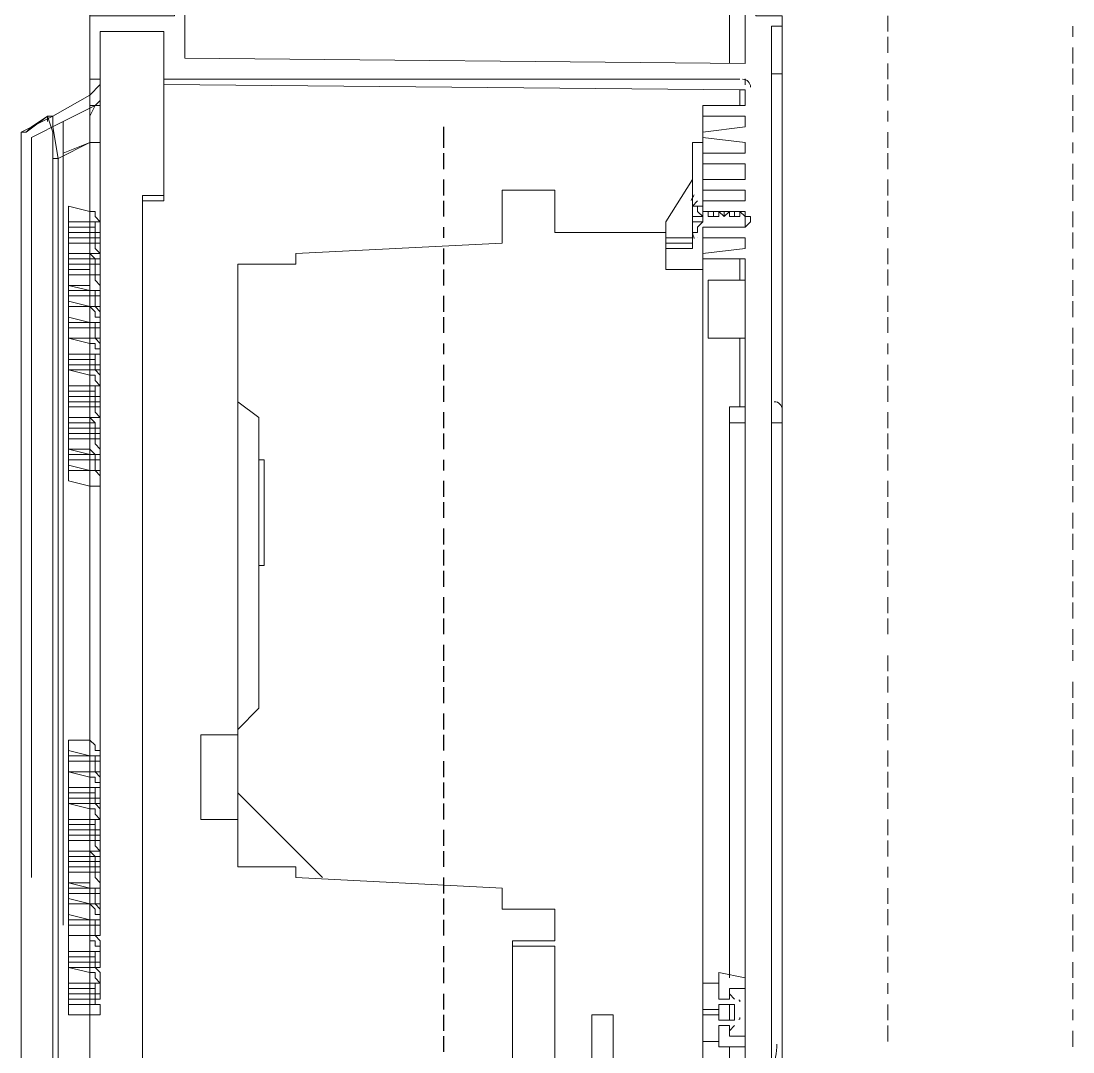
# Model space of a CAD drawing. Header units: millimetres. Extents: x 42 to 552, y 43 to 535.
# Drawn here: x 480.3756 to 480.6303, y 496.5264 to 496.7759 of the extents above; entities that cross this region are included whole.
import ezdxf

# ---------------------------------------------------------------- set-up
doc = ezdxf.new("R2010")
doc.units = ezdxf.units.MM
doc.header["$LTSCALE"] = 0.75
doc.header["$MEASUREMENT"] = 0
doc.layers.add('PDF_0', color=7, linetype='Continuous')
doc.layers.add('PDF_POSTE', color=7, linetype='Continuous')

msp = doc.modelspace()

# ---------------------------------------------------------------- linework, layer by layer
at = {"layer": 'PDF_0', "lineweight": 18}
for points in [[(480.3922387645771, 497.2916101422346), (480.3922387645771, 496.7771739602923), (480.3922387645771, 496.7758942682973), (480.3922387645771, 496.26273777835), (480.3922387645771, 496.2614580863552)], [(480.5496408799472, 496.7618176563536), (480.4101544525051, 496.7618176563536), (480.4101544525051, 496.7733348843077), (480.3947981485667, 496.7733348843077), (480.3947981485667, 496.7618176563536), (480.3922387645771, 496.7618176563536), (480.3922387645771, 496.7771739602923), (480.4127138364952, 496.7771739602923), (480.4127138364952, 496.7784536522871), (480.4152732204848, 496.7784536522871), (480.4152732204848, 496.7669364243333), (480.5509205719422, 496.7656567323385), (480.5509205719422, 496.7784536522871), (480.5534799559318, 496.7784536522871), (480.5534799559318, 496.7771739602923), (480.5598784159065, 496.7771739602923), (480.5598784159065, 496.7746145763025), (480.5573190319164, 496.7746145763025), (480.5573190319164, 496.5276340212905)], [(480.5470814959576, 496.7784536522871), (480.4152732204848, 496.7784536522871), (480.5470814959576, 496.7784536522871), (480.5470814959576, 496.7656567323385)], [(480.5854722558038, 496.7771739602925), (480.5854722558038, 496.7733348843079)], [(480.5598784159065, 496.7746145763025), (480.5598784159065, 496.7630973483487), (480.5573190319164, 496.7630973483487)], [(480.6302614756246, 496.774614576303), (480.6302614756246, 496.7720551923129)], [(480.5854722558038, 496.7720551923129), (480.5854722558038, 496.7682161163285)], [(480.6302614756246, 496.7694958083233), (480.6302614756246, 496.7656567323387)], [(480.5854722558038, 496.7656567323387), (480.5854722558038, 496.7618176563541)], [(480.5598784159065, 496.7630973483487), (480.5598784159065, 496.6811970606763), (480.5598784159065, 496.6786376766864)], [(480.6302614756246, 496.7643770403437), (480.6302614756246, 496.7605379643591)], [(480.3947981485667, 496.7618176563536), (480.3947981485667, 496.7554191963794), (480.3922387645771, 496.7554191963794), (480.3922387645771, 496.7618176563536)], [(480.4101544525051, 496.7605379643588), (480.4101544525051, 496.7323847404715), (480.405035684526, 496.7323847404715), (480.405035684526, 496.4009445137971)], [(480.5509205719422, 496.4086226657665), (480.5509205719422, 496.7183081285278), (480.540683035983, 496.7183081285278), (480.540683035983, 496.7195878205226), (480.5509205719422, 496.7208675125174), (480.5509205719422, 496.7234268965072), (480.540683035983, 496.7234268965072), (480.540683035983, 496.7259862804971), (480.5509205719422, 496.7259862804971), (480.5509205719422, 496.7298253564817), (480.540683035983, 496.7298253564817), (480.540683035983, 496.7323847404715), (480.5509205719422, 496.7323847404715), (480.5509205719422, 496.7349441244613), (480.540683035983, 496.7349441244613), (480.540683035983, 496.7375035084509), (480.5509205719422, 496.7375035084509), (480.5509205719422, 496.7413425844355), (480.540683035983, 496.7413425844355), (480.540683035983, 496.7439019684253), (480.5509205719422, 496.7439019684253), (480.5509205719422, 496.7464613524152), (480.540683035983, 496.74774104441), (480.540683035983, 496.749020736405), (480.5509205719422, 496.7503004283998), (480.5509205719422, 496.7528598123896), (480.540683035983, 496.7528598123896), (480.540683035983, 496.7554191963794), (480.5509205719422, 496.7554191963794), (480.5509205719422, 496.759258272364), (480.5496408799472, 496.759258272364), (480.4101544525051, 496.7605379643588), (480.4101544525051, 496.7618176563536)], [(480.5854722558038, 496.7605379643591), (480.5854722558038, 496.7566988883744)], [(480.3922387645771, 496.7464613524152), (480.3845606126074, 496.7426222764306), (480.3832809206128, 496.7503004283998), (480.3832809206128, 496.7528598123896), (480.3922387645771, 496.757978580369)], [(480.6302614756246, 496.7579785803695), (480.6302614756246, 496.7541395043846)], [(480.3922387645771, 496.7554191963794), (480.3922387645771, 496.306247306176)], [(480.3820012286178, 496.7515801203946), (480.3820012286178, 496.7528598123896), (480.3832809206128, 496.749020736405), (480.3832809206128, 496.7426222764306), (480.3832809206128, 496.2755346982989), (480.3832809206128, 496.2691362383244), (480.3820012286178, 496.2665768543346), (480.3756027686436, 496.2665768543346), (480.3768824606382, 496.2652971623398)], [(480.540683035983, 496.7528598123896), (480.540683035983, 496.749020736405)], [(480.5854722558038, 496.7541395043846), (480.5854722558038, 496.751580120395)], [(480.6302614756246, 496.7528598123898), (480.6302614756246, 496.7490207364052)], [(480.3756027686436, 496.3216036101145), (480.3756027686436, 496.749020736405), (480.3768824606382, 496.749020736405)], [(480.540683035983, 496.74774104441), (480.540683035983, 496.7464613524152)], [(480.5854722558038, 496.7490207364052), (480.5854722558038, 496.7451816604206)], [(480.5048516601264, 496.5225152533109), (480.5048516601264, 496.5519481691932), (480.4946141241676, 496.5519481691932), (480.4946141241676, 496.553227861188), (480.5048516601264, 496.553227861188), (480.5048516601264, 496.5609060131573), (480.4920547401775, 496.5609060131573), (480.4920547401775, 496.5660247811369), (480.4421467523775, 496.5685841651267), (480.4421467523775, 496.5711435491165), (480.4280701404336, 496.5711435491165), (480.4280701404336, 496.6044155409833), (480.4331889084128, 496.6095343089629), (480.4331889084128, 496.6440859928247), (480.4344686004079, 496.6440859928247), (480.4344686004079, 496.6696798327222), (480.4331889084128, 496.6696798327222), (480.4331889084128, 496.6799173686812), (480.4280701404336, 496.6837564446658), (480.4280701404336, 496.7170284365328), (480.4421467523775, 496.7170284365328), (480.4421467523775, 496.7195878205226), (480.4920547401775, 496.7221472045125), (480.4920547401775, 496.7349441244613), (480.5048516601264, 496.7349441244613), (480.5048516601264, 496.724706588502), (480.5317251920192, 496.724706588502), (480.5317251920192, 496.7272659724919), (480.5381236519934, 496.7375035084509), (480.5381236519934, 496.7464613524152)], [(480.5381236519934, 496.7464613524152), (480.5381236519934, 496.7464613524152)], [(480.6302614756246, 496.7464613524154), (480.6302614756246, 496.7439019684256)], [(480.3832809206128, 496.7426222764306), (480.3845606126074, 496.7426222764306), (480.3845606126074, 496.2755346982989), (480.3832809206128, 496.2755346982989)], [(480.5854722558038, 496.7439019684256), (480.5854722558038, 496.740062892441)], [(480.6302614756246, 496.741342584436), (480.6302614756246, 496.7375035084514)], [(480.5854722558038, 496.7375035084514), (480.5854722558038, 496.7336644324665)], [(480.6302614756246, 496.7362238164563), (480.6302614756246, 496.7323847404717)], [(480.4101544525051, 496.7336644324663), (480.405035684526, 496.7336644324663), (480.405035684526, 496.7323847404715)], [(480.5394033439884, 496.7323847404715), (480.5394033439884, 496.7323847404715)], [(480.540683035983, 496.7195878205226), (480.540683035983, 496.7234268965072), (480.540683035983, 496.7259862804971), (480.541962727978, 496.7259862804971), (480.543242419973, 496.7259862804971), (480.5445221119676, 496.7259862804971), (480.5458018039626, 496.7259862804971), (480.5470814959576, 496.7259862804971), (480.5483611879527, 496.7259862804971), (480.5496408799472, 496.7259862804971), (480.5509205719422, 496.7259862804971), (480.5522002639373, 496.7272659724919), (480.5522002639373, 496.7285456644869), (480.5509205719422, 496.7285456644869), (480.5496408799472, 496.7298253564817), (480.5496408799472, 496.7285456644869), (480.5483611879527, 496.7285456644869), (480.5483611879527, 496.7298253564817), (480.5483611879527, 496.7285456644869), (480.5470814959576, 496.7285456644869), (480.5470814959576, 496.7298253564817), (480.5458018039626, 496.7285456644869), (480.5445221119676, 496.7298253564817), (480.5445221119676, 496.7285456644869), (480.543242419973, 496.7285456644869), (480.543242419973, 496.7298253564817), (480.543242419973, 496.7285456644869), (480.541962727978, 496.7285456644869), (480.541962727978, 496.7298253564817), (480.540683035983, 496.7298253564817), (480.540683035983, 496.7285456644869), (480.540683035983, 496.7311050484765), (480.540683035983, 496.7323847404715)], [(480.5854722558038, 496.7323847404717), (480.5854722558038, 496.7285456644871)], [(480.5381236519934, 496.7298253564817), (480.5381236519934, 496.7311050484765), (480.5394033439884, 496.7311050484765), (480.5394033439884, 496.7298253564817), (480.540683035983, 496.7285456644869), (480.540683035983, 496.7272659724919), (480.5394033439884, 496.7259862804971), (480.5394033439884, 496.724706588502), (480.5381236519934, 496.724706588502), (480.5381236519934, 496.7208675125174), (480.5317251920192, 496.7208675125174)], [(480.541962727978, 496.7298253564817), (480.540683035983, 496.7298253564817), (480.540683035983, 496.7285456644869), (480.5394033439884, 496.7298253564817)], [(480.543242419973, 496.7298253564817), (480.543242419973, 496.7285456644869)], [(480.5445221119676, 496.7298253564817), (480.5445221119676, 496.7285456644869)], [(480.5445221119676, 496.7298253564817), (480.5445221119676, 496.7298253564817)], [(480.5458018039626, 496.7298253564817), (480.5458018039626, 496.7285456644869)], [(480.5470814959576, 496.7298253564817), (480.5470814959576, 496.7298253564817)], [(480.5483611879527, 496.7298253564817), (480.5483611879527, 496.7298253564817)], [(480.5496408799472, 496.7298253564817), (480.5496408799472, 496.7298253564817)], [(480.6302614756246, 496.7298253564819), (480.6302614756246, 496.7259862804973)], [(480.5381236519934, 496.7285456644869), (480.540683035983, 496.7285456644869), (480.5381236519934, 496.7285456644869)], [(480.5381236519934, 496.7272659724919), (480.5381236519934, 496.7272659724919)], [(480.5381236519934, 496.7272659724919), (480.5381236519934, 496.7272659724919)], [(480.5394033439884, 496.7272659724919), (480.540683035983, 496.7272659724919)], [(480.540683035983, 496.7285456644869), (480.540683035983, 496.7285456644869)], [(480.543242419973, 496.7285456644869), (480.543242419973, 496.7285456644869)], [(480.5445221119676, 496.7285456644869), (480.5445221119676, 496.7285456644869)], [(480.5458018039626, 496.7285456644869), (480.5458018039626, 496.7285456644869)], [(480.5483611879527, 496.7285456644869), (480.5483611879527, 496.7285456644869)], [(480.5483611879527, 496.7285456644869), (480.5483611879527, 496.7285456644869)], [(480.5496408799472, 496.7285456644869), (480.5496408799472, 496.7285456644869)], [(480.5496408799472, 496.7285456644869), (480.5496408799472, 496.7285456644869)], [(480.540683035983, 496.7183081285278), (480.540683035983, 496.715748744538), (480.5317251920192, 496.715748744538), (480.5317251920192, 496.724706588502)], [(480.540683035983, 496.7259862804971), (480.540683035983, 496.7259862804971)], [(480.540683035983, 496.7259862804971), (480.540683035983, 496.7259862804971)], [(480.540683035983, 496.7259862804971), (480.540683035983, 496.7259862804971)], [(480.541962727978, 496.7259862804971), (480.543242419973, 496.7259862804971)], [(480.541962727978, 496.7259862804971), (480.541962727978, 496.7259862804971)], [(480.543242419973, 496.7259862804971), (480.543242419973, 496.7259862804971)], [(480.5445221119676, 496.7259862804971), (480.5445221119676, 496.7259862804971)], [(480.5445221119676, 496.7259862804971), (480.5445221119676, 496.7259862804971)], [(480.5445221119676, 496.7259862804971), (480.5445221119676, 496.7259862804971)], [(480.5458018039626, 496.7259862804971), (480.5458018039626, 496.7259862804971)], [(480.5458018039626, 496.7259862804971), (480.5458018039626, 496.7259862804971)], [(480.5470814959576, 496.7259862804971), (480.5470814959576, 496.7259862804971)], [(480.5483611879527, 496.7259862804971), (480.5483611879527, 496.7259862804971)], [(480.5483611879527, 496.7259862804971), (480.5483611879527, 496.7259862804971)], [(480.5496408799472, 496.7259862804971), (480.5496408799472, 496.7259862804971)], [(480.5496408799472, 496.7259862804971), (480.5496408799472, 496.7259862804971)], [(480.5854722558038, 496.7259862804973), (480.5854722558038, 496.7234268965075)], [(480.6302614756246, 496.7247065885025), (480.6302614756246, 496.7208675125179)], [(480.3922387645771, 496.7234268965072), (480.3871199965974, 496.7234268965072), (480.3871199965974, 496.7195878205226), (480.3922387645771, 496.7195878205226)], [(480.3871199965974, 496.7221472045125), (480.3922387645771, 496.7221472045125)], [(480.5381236519934, 496.7234268965072), (480.5317251920192, 496.7234268965072)], [(480.5317251920192, 496.7221472045125), (480.5381236519934, 496.7221472045125)], [(480.5394033439884, 496.7234268965072), (480.5394033439884, 496.7234268965072)], [(480.5854722558038, 496.7208675125179), (480.5854722558038, 496.717028436533)], [(480.6302614756246, 496.7183081285281), (480.6302614756246, 496.7157487445382)], [(480.3922387645771, 496.715748744538), (480.3871199965974, 496.715748744538), (480.3871199965974, 496.7119096685534), (480.3922387645771, 496.7106299765584)], [(480.3871199965974, 496.714469052543), (480.3922387645771, 496.714469052543)], [(480.540683035983, 496.715748744538), (480.540683035983, 496.5199558693211)], [(480.5854722558038, 496.7157487445382), (480.5854722558038, 496.7119096685536)], [(480.5509205719422, 496.7131893605482), (480.541962727978, 496.7131893605482), (480.541962727978, 496.6991127486045), (480.5509205719422, 496.6991127486045)], [(480.6302614756246, 496.7131893605487), (480.6302614756246, 496.7093502845638)], [(480.5854722558038, 496.7093502845638), (480.5854722558038, 496.7055112085792)], [(480.3871199965974, 496.7067909005738), (480.3922387645771, 496.7067909005738), (480.3871199965974, 496.7080705925686), (480.3871199965974, 496.7029518245891), (480.3922387645771, 496.7029518245891)], [(480.6302614756246, 496.708070592569), (480.6302614756246, 496.7042315165844)], [(480.5854722558038, 496.7042315165844), (480.5854722558038, 496.7003924405998)], [(480.6302614756246, 496.7016721325946), (480.6302614756246, 496.69783305661)], [(480.3922387645771, 496.6952736726199), (480.3871199965974, 496.6952736726199), (480.3871199965974, 496.6991127486045), (480.3922387645771, 496.6991127486045), (480.3871199965974, 496.6991127486045)], [(480.5854722558038, 496.69783305661), (480.5854722558038, 496.6952736726201)], [(480.6302614756246, 496.6965533646152), (480.6302614756246, 496.6927142886303)], [(480.5854722558038, 496.6927142886303), (480.5854722558038, 496.6888752126457)], [(480.3871199965974, 496.6914345966353), (480.3922387645771, 496.6914345966353), (480.3871199965974, 496.6914345966353), (480.3871199965974, 496.6875955206507), (480.3922387645771, 496.6875955206507)], [(480.6302614756246, 496.6914345966355), (480.6302614756246, 496.6875955206509)], [(480.5854722558038, 496.6875955206509), (480.5854722558038, 496.6837564446663)], [(480.6302614756246, 496.6850361366611), (480.6302614756246, 496.6811970606765)], [(480.3922387645771, 496.6837564446658), (480.3871199965974, 496.6837564446658), (480.3871199965974, 496.6799173686812), (480.3922387645771, 496.6799173686812)], [(480.3871199965974, 496.6824767526711), (480.3922387645771, 496.6824767526711)], [(480.4280701404336, 496.6044155409833), (480.4280701404336, 496.6837564446658)], [(480.5509205719422, 496.6824767526711), (480.5470814959576, 496.6824767526711), (480.5470814959576, 496.6786376766864)], [(480.5573190319164, 496.6824767526711), (480.5573190319164, 496.6824767526711)], [(480.5854722558038, 496.6811970606765), (480.5854722558038, 496.6773579846919)], [(480.6302614756246, 496.6799173686817), (480.6302614756246, 496.6760782926971)], [(480.5470814959576, 496.5442700172238), (480.5470814959576, 496.6786376766864), (480.5509205719422, 496.6786376766864)], [(480.3922387645771, 496.6760782926966), (480.3871199965974, 496.6760782926966), (480.3871199965974, 496.672239216712), (480.3922387645771, 496.6709595247172)], [(480.3871199965974, 496.6747986007018), (480.3922387645771, 496.6747986007018)], [(480.5854722558038, 496.6760782926971), (480.5854722558038, 496.6722392167122)], [(480.6302614756246, 496.6735189087073), (480.6302614756246, 496.6696798327226)], [(480.4331889084128, 496.6440859928247), (480.4331889084128, 496.6696798327222)], [(480.5854722558038, 496.6709595247174), (480.5854722558038, 496.6671204487328)], [(480.3871199965974, 496.6671204487326), (480.3922387645771, 496.6671204487326), (480.3871199965974, 496.6684001407274), (480.3871199965974, 496.6645610647428), (480.3922387645771, 496.6632813727477)], [(480.6302614756246, 496.6684001407276), (480.6302614756246, 496.664561064743)], [(480.5854722558038, 496.664561064743), (480.5854722558038, 496.6607219887584)], [(480.6302614756246, 496.6632813727482), (480.6302614756246, 496.6594422967636)], [(480.5854722558038, 496.6594422967636), (480.5854722558038, 496.6556032207787)], [(480.6302614756246, 496.6568829127738), (480.6302614756246, 496.6530438367892)], [(480.5854722558038, 496.6530438367892), (480.5854722558038, 496.6492047608043)], [(480.6302614756246, 496.6517641447944), (480.6302614756246, 496.6479250688095)], [(480.5854722558038, 496.6479250688095), (480.5854722558038, 496.6440859928249)], [(480.6302614756246, 496.6453656848199), (480.6302614756246, 496.6415266088351)], [(480.5854722558038, 496.6428063008301), (480.5854722558038, 496.6389672248455)], [(480.6302614756246, 496.6402469168403), (480.6302614756246, 496.6364078408557)], [(480.5854722558038, 496.6364078408557), (480.5854722558038, 496.6325687648711)], [(480.6302614756246, 496.6351281488609), (480.6302614756246, 496.631289072876)], [(480.5854722558038, 496.631289072876), (480.5854722558038, 496.6274499968914)], [(480.6302614756246, 496.6287296888864), (480.6302614756246, 496.6248906129016)], [(480.6302614756246, 496.6236109209068), (480.6302614756246, 496.621051536917)], [(480.5854722558038, 496.622331228912), (480.5854722558038, 496.6184921529274)], [(480.5854722558038, 496.6172124609326), (480.5854722558038, 496.6133733849477)], [(480.6302614756246, 496.6159327689376), (480.6302614756246, 496.612093692953)], [(480.5854722558038, 496.6108140009582), (480.5854722558038, 496.6069749249733)], [(480.6302614756246, 496.6108140009582), (480.6302614756246, 496.6069749249733)], [(480.5854722558038, 496.6056952329785), (480.5854722558038, 496.6018561569939)], [(480.4280701404336, 496.6031358489885), (480.4191122964694, 496.6031358489885), (480.4191122964694, 496.5826607770704), (480.4280701404336, 496.5826607770704)], [(480.6302614756246, 496.6044155409837), (480.6302614756246, 496.6005764649989)], [(480.5854722558038, 496.5992967730041), (480.5854722558038, 496.5954576970195)], [(480.6302614756246, 496.5992967730041), (480.6302614756246, 496.5954576970195)], [(480.3871199965974, 496.5941780050242), (480.3922387645771, 496.5941780050242), (480.3871199965974, 496.5941780050242), (480.3871199965974, 496.5903389290396), (480.3922387645771, 496.5903389290396)], [(480.5854722558038, 496.5941780050247), (480.5854722558038, 496.5903389290398)], [(480.6302614756246, 496.5928983130297), (480.6302614756246, 496.589059237045)], [(480.5854722558038, 496.589059237045), (480.5854722558038, 496.5852201610604)], [(480.6302614756246, 496.5877795450502), (480.6302614756246, 496.5839404690654)], [(480.3871199965974, 496.586499853055), (480.3922387645771, 496.586499853055), (480.3871199965974, 496.586499853055), (480.3871199965974, 496.5826607770704), (480.3922387645771, 496.5826607770704)], [(480.5854722558038, 496.5826607770706), (480.5854722558038, 496.578821701086)], [(480.6302614756246, 496.5826607770706), (480.6302614756246, 496.578821701086)], [(480.3922387645771, 496.5788217010858), (480.3871199965974, 496.5788217010858), (480.3871199965974, 496.5749826251009), (480.3922387645771, 496.5749826251009)], [(480.3871199965974, 496.5775420090907), (480.3922387645771, 496.5775420090907)], [(480.5854722558038, 496.5775420090912), (480.5854722558038, 496.5737029331066)], [(480.6302614756246, 496.5762623170962), (480.6302614756246, 496.5724232411116)], [(480.3922387645771, 496.5711435491165), (480.3871199965974, 496.5711435491165), (480.3871199965974, 496.5673044731317), (480.3922387645771, 496.5660247811369)], [(480.3871199965974, 496.5698638571215), (480.3922387645771, 496.5698638571215)], [(480.5854722558038, 496.5711435491168), (480.5854722558038, 496.5685841651269)], [(480.6302614756246, 496.5711435491168), (480.6302614756246, 496.5673044731321)], [(480.5854722558038, 496.5660247811371), (480.5854722558038, 496.5621857051525)], [(480.6302614756246, 496.5647450891423), (480.6302614756246, 496.5621857051525)], [(480.3871199965974, 496.5621857051523), (480.3922387645771, 496.5621857051523), (480.3871199965974, 496.5634653971471), (480.3871199965974, 496.5583466291677), (480.3922387645771, 496.5583466291677)], [(480.5854722558038, 496.5609060131577), (480.5854722558038, 496.5570669371731)], [(480.6302614756246, 496.5596263211627), (480.6302614756246, 496.5557872451781)], [(480.3871199965974, 496.554507553183), (480.3871199965974, 496.5506684771982), (480.3922387645771, 496.5506684771982)], [(480.5854722558038, 496.5545075531833), (480.5854722558038, 496.5506684771987)], [(480.6302614756246, 496.5545075531833), (480.6302614756246, 496.5506684771987)], [(480.4946141241676, 496.5519481691932), (480.4946141241676, 496.5225152533109)], [(480.5854722558038, 496.5493887852039), (480.5854722558038, 496.545549709219)], [(480.3922387645771, 496.542990325229), (480.3871199965974, 496.542990325229), (480.3871199965974, 496.5468294012136), (480.3922387645771, 496.5468294012136), (480.3871199965974, 496.5468294012136)], [(480.6302614756246, 496.5481090932088), (480.6302614756246, 496.5442700172242)], [(480.5483611879527, 496.5391512492444), (480.5470814959576, 496.5404309412392), (480.5470814959576, 496.5391512492444), (480.5445221119676, 496.5391512492444), (480.5445221119676, 496.542990325229), (480.540683035983, 496.542990325229), (480.540683035983, 496.5365918652545), (480.5445221119676, 496.5365918652545), (480.5445221119676, 496.5378715572496)], [(480.5854722558038, 496.5429903252294), (480.5854722558038, 496.5404309412396)], [(480.6302614756246, 496.5429903252294), (480.6302614756246, 496.5391512492446)], [(480.3922387645771, 496.5391512492444), (480.3871199965974, 496.5391512492444), (480.3871199965974, 496.5353121732597), (480.3922387645771, 496.5353121732597)], [(480.5470814959576, 496.5391512492444), (480.5470814959576, 496.5391512492444)], [(480.3871199965974, 496.5378715572496), (480.3922387645771, 496.5378715572496)], [(480.5483611879527, 496.5378715572496), (480.5483611879527, 496.5365918652545), (480.5483611879527, 496.5340324812649), (480.5445221119676, 496.5340324812649), (480.5445221119676, 496.5353121732597), (480.540683035983, 496.5353121732597), (480.540683035983, 496.5289137132853), (480.5445221119676, 496.5289137132853), (480.5445221119676, 496.5327527892699), (480.5470814959576, 496.5327527892699), (480.5470814959576, 496.5314730972751), (480.5483611879527, 496.5327527892699)], [(480.5483611879527, 496.5340324812649), (480.5470814959576, 496.5340324812649), (480.5470814959576, 496.5378715572496), (480.5470814959576, 496.5353121732597), (480.5470814959576, 496.5378715572496), (480.5470814959576, 496.5340324812649), (480.5445221119676, 496.5340324812649)], [(480.5445221119676, 496.5353121732597), (480.5445221119676, 496.5365918652545)], [(480.5470814959576, 496.5378715572496), (480.5470814959576, 496.5378715572496)], [(480.5470814959576, 496.5378715572496), (480.5470814959576, 496.5378715572496)], [(480.5470814959576, 496.5378715572496), (480.5470814959576, 496.5378715572496)], [(480.5483611879527, 496.5378715572496), (480.5483611879527, 496.5378715572496)], [(480.5483611879527, 496.5365918652545), (480.5483611879527, 496.5353121732597)], [(480.5483611879527, 496.5365918652545), (480.5483611879527, 496.5365918652545)], [(480.5854722558038, 496.5378715572498), (480.5854722558038, 496.5340324812652)], [(480.6302614756246, 496.536591865255), (480.6302614756246, 496.5340324812652)], [(480.5189282720703, 496.5225152533109), (480.5189282720703, 496.5353121732597), (480.5138095040907, 496.5353121732597), (480.5138095040907, 496.5225152533109)], [(480.5445221119676, 496.5340324812649), (480.5445221119676, 496.5340324812649)], [(480.5470814959576, 496.5340324812649), (480.5470814959576, 496.5340324812649)], [(480.5470814959576, 496.5340324812649), (480.5470814959576, 496.5340324812649)], [(480.5483611879527, 496.5353121732597), (480.5483611879527, 496.5353121732597)], [(480.5483611879527, 496.5340324812649), (480.5483611879527, 496.5340324812649)], [(480.5483611879527, 496.5340324812649), (480.5483611879527, 496.5340324812649)], [(480.5470814959576, 496.5327527892699), (480.5470814959576, 496.5327527892699)], [(480.5854722558038, 496.5327527892704), (480.5854722558038, 496.5289137132855)], [(480.6302614756246, 496.5314730972754), (480.6302614756246, 496.5276340212907)], [(480.5470814959576, 496.5276340212905), (480.5470814959576, 496.5122777173518), (480.5509205719422, 496.5122777173518)]]:
    msp.add_lwpolyline(points, dxfattribs=at)
at = {"layer": 'PDF_0', "lineweight": 0}
for points in [[(480.3947981485667, 496.7733348843077), (480.3947981485667, 496.7554191963794), (480.3947981485667, 496.749020736405), (480.3947981485667, 496.5557872451778)], [(480.3947981485667, 496.7541395043844), (480.3947981485667, 496.7707755003179), (480.3947981485667, 496.7720551923127), (480.3947981485667, 496.7707755003179)], [(480.3947981485667, 496.7605379643588), (480.3922387645771, 496.757978580369), (480.3922387645771, 496.7554191963794), (480.3922387645771, 496.74774104441), (480.3922387645771, 496.554507553183), (480.3947981485667, 496.554507553183), (480.3947981485667, 496.5557872451778), (480.3947981485667, 496.5570669371726), (480.3871199965974, 496.5570669371726), (480.3871199965974, 496.554507553183), (480.3922387645771, 496.554507553183), (480.3922387645771, 496.553227861188), (480.3935184565717, 496.553227861188), (480.3935184565717, 496.5519481691932), (480.3947981485667, 496.5519481691932), (480.3947981485667, 496.5506684771984), (480.3947981485667, 496.5481090932086), (480.3947981485667, 496.5468294012136), (480.3922387645771, 496.5468294012136), (480.3935184565717, 496.5468294012136)], [(480.3922387645771, 496.7618176563536), (480.3947981485667, 496.7618176563536)], [(480.3922387645771, 496.757978580369), (480.3922387645771, 496.757978580369)], [(480.3922387645771, 496.757978580369), (480.3922387645771, 496.757978580369)], [(480.3922387645771, 496.757978580369), (480.3922387645771, 496.7554191963794), (480.3922387645771, 496.74774104441)], [(480.3922387645771, 496.757978580369), (480.3922387645771, 496.757978580369)], [(480.3935184565717, 496.7554191963794), (480.3922387645771, 496.7528598123896), (480.3922387645771, 496.7464613524152)], [(480.3935184565717, 496.7554191963794), (480.3935184565717, 496.7554191963794)], [(480.3935184565717, 496.7554191963794), (480.3935184565717, 496.7554191963794)], [(480.3935184565717, 496.7554191963794), (480.3935184565717, 496.7554191963794)], [(480.3768824606382, 496.749020736405), (480.3781621526332, 496.7503004283998), (480.3820012286178, 496.7528598123896)], [(480.3820012286178, 496.7528598123896), (480.3820012286178, 496.7528598123896)], [(480.3858403046024, 496.5570669371726), (480.3858403046024, 496.7439019684253), (480.3858403046024, 496.749020736405), (480.3858403046024, 496.7515801203946), (480.3781621526332, 496.74774104441), (480.3781621526332, 496.5685841651267)], [(480.3756027686436, 496.749020736405), (480.3756027686436, 496.749020736405)], [(480.3922387645771, 496.74774104441), (480.3922387645771, 496.74774104441)], [(480.3922387645771, 496.74774104441), (480.3922387645771, 496.74774104441)], [(480.3922387645771, 496.7298253564817), (480.3922387645771, 496.7464613524152), (480.3947981485667, 496.7464613524152), (480.3922387645771, 496.7464613524152), (480.3947981485667, 496.7464613524152)], [(480.3871199965974, 496.7234268965072), (480.3871199965974, 496.724706588502), (480.3871199965974, 496.7272659724919), (480.3871199965974, 496.7311050484765), (480.3922387645771, 496.7298253564817), (480.3935184565717, 496.7298253564817), (480.3935184565717, 496.7285456644869), (480.3947981485667, 496.7272659724919), (480.3947981485667, 496.724706588502), (480.3947981485667, 496.7234268965072), (480.3922387645771, 496.7234268965072)], [(480.3871199965974, 496.7221472045125), (480.3922387645771, 496.7221472045125), (480.3935184565717, 496.7221472045125), (480.3947981485667, 496.7221472045125), (480.3947981485667, 496.7208675125174), (480.3947981485667, 496.7195878205226), (480.3922387645771, 496.7195878205226), (480.3871199965974, 496.7195878205226), (480.3871199965974, 496.7183081285278), (480.3947981485667, 496.7183081285278), (480.3947981485667, 496.7195878205226), (480.3935184565717, 496.7208675125174), (480.3935184565717, 496.7221472045125), (480.3922387645771, 496.7221472045125), (480.3922387645771, 496.7272659724919), (480.3871199965974, 496.7272659724919), (480.3947981485667, 496.7272659724919)], [(480.3935184565717, 496.7221472045125), (480.3935184565717, 496.7259862804971), (480.3935184565717, 496.7272659724919), (480.3922387645771, 496.7272659724919)], [(480.3871199965974, 496.7259862804971), (480.3935184565717, 496.7259862804971)], [(480.3871199965974, 496.724706588502), (480.3947981485667, 496.724706588502)], [(480.3947981485667, 496.7183081285278), (480.3947981485667, 496.7170284365328), (480.3871199965974, 496.7170284365328), (480.3935184565717, 496.7170284365328)], [(480.3871199965974, 496.7183081285278), (480.3871199965974, 496.7170284365328), (480.3871199965974, 496.715748744538)], [(480.3947981485667, 496.7170284365328), (480.3947981485667, 496.715748744538)], [(480.3871199965974, 496.714469052543), (480.3922387645771, 496.714469052543)], [(480.3935184565717, 496.714469052543), (480.3922387645771, 496.714469052543), (480.3947981485667, 496.714469052543)], [(480.3871199965974, 496.7067909005738), (480.3922387645771, 496.7067909005738), (480.3922387645771, 496.7119096685534), (480.3922387645771, 496.7106299765584), (480.3935184565717, 496.7106299765584), (480.3935184565717, 496.7093502845636), (480.3935184565717, 496.7067909005738), (480.3947981485667, 496.705511208579), (480.3947981485667, 496.7042315165842), (480.3947981485667, 496.7029518245891)], [(480.3922387645771, 496.7119096685534), (480.3871199965974, 496.7119096685534), (480.3871199965974, 496.7106299765584)], [(480.3947981485667, 496.7093502845636), (480.3947981485667, 496.7080705925686), (480.3947981485667, 496.7067909005738), (480.3922387645771, 496.7067909005738), (480.3935184565717, 496.705511208579), (480.3935184565717, 496.7042315165842), (480.3947981485667, 496.7042315165842), (480.3947981485667, 496.7029518245891), (480.3871199965974, 496.7029518245891), (480.3871199965974, 496.7016721325944), (480.3935184565717, 496.7016721325944)], [(480.3935184565717, 496.7093502845636), (480.3871199965974, 496.7093502845636), (480.3871199965974, 496.7080705925686)], [(480.3922387645771, 496.7106299765584), (480.3947981485667, 496.7106299765584)], [(480.3922387645771, 496.7067909005738), (480.3935184565717, 496.7067909005738)], [(480.3871199965974, 496.7042315165842), (480.3922387645771, 496.7029518245891), (480.3947981485667, 496.7029518245891), (480.3947981485667, 496.7016721325944), (480.3871199965974, 496.7016721325944), (480.3871199965974, 496.6991127486045), (480.3922387645771, 496.6978330566097), (480.3935184565717, 496.6978330566097), (480.3935184565717, 496.6965533646147), (480.3947981485667, 496.6965533646147), (480.3947981485667, 496.6952736726199), (480.3871199965974, 496.6952736726199), (480.3871199965974, 496.6927142886301), (480.3947981485667, 496.6927142886301), (480.3947981485667, 496.6952736726199), (480.3947981485667, 496.6965533646147), (480.3947981485667, 496.6978330566097), (480.3935184565717, 496.6991127486045), (480.3935184565717, 496.7016721325944), (480.3935184565717, 496.7029518245891), (480.3922387645771, 496.7029518245891), (480.3922387645771, 496.6978330566097)], [(480.3871199965974, 496.7029518245891), (480.3871199965974, 496.7029518245891)], [(480.3947981485667, 496.7016721325944), (480.3947981485667, 496.7003924405993), (480.3947981485667, 496.6991127486045), (480.3922387645771, 496.6991127486045), (480.3935184565717, 496.6991127486045)], [(480.3871199965974, 496.6952736726199), (480.3871199965974, 496.6952736726199)], [(480.3871199965974, 496.6939939806251), (480.3935184565717, 496.6939939806251), (480.3935184565717, 496.6952736726199), (480.3922387645771, 496.6952736726199), (480.3947981485667, 496.6952736726199)], [(480.3871199965974, 496.6952736726199), (480.3922387645771, 496.6952736726199), (480.3922387645771, 496.6901549046403)], [(480.3935184565717, 496.6939939806251), (480.3935184565717, 496.6914345966353), (480.3947981485667, 496.6901549046403), (480.3947981485667, 496.6888752126455), (480.3947981485667, 496.6875955206507)], [(480.3871199965974, 496.6927142886301), (480.3871199965974, 496.6914345966353), (480.3922387645771, 496.6901549046403), (480.3935184565717, 496.6901549046403), (480.3935184565717, 496.6888752126455), (480.3947981485667, 496.6875955206507), (480.3871199965974, 496.6875955206507), (480.3871199965974, 496.6850361366609), (480.3947981485667, 496.6850361366609), (480.3947981485667, 496.6837564446658), (480.3922387645771, 496.6837564446658)], [(480.3947981485667, 496.6927142886301), (480.3947981485667, 496.6914345966353), (480.3922387645771, 496.6914345966353), (480.3935184565717, 496.6914345966353)], [(480.3871199965974, 496.6875955206507), (480.3922387645771, 496.6875955206507), (480.3947981485667, 496.6875955206507), (480.3947981485667, 496.6850361366609)], [(480.3871199965974, 496.6875955206507), (480.3871199965974, 496.6875955206507)], [(480.3935184565717, 496.6824767526711), (480.3935184565717, 496.6863158286557), (480.3935184565717, 496.6875955206507), (480.3922387645771, 496.6875955206507), (480.3922387645771, 496.6824767526711)], [(480.3871199965974, 496.6863158286557), (480.3935184565717, 496.6863158286557)], [(480.3871199965974, 496.6850361366609), (480.3871199965974, 496.6837564446658)], [(480.3922387645771, 496.6760782926966), (480.3947981485667, 496.6760782926966), (480.3947981485667, 496.6773579846916), (480.3947981485667, 496.6799173686812), (480.3871199965974, 496.6799173686812), (480.3922387645771, 496.6799173686812), (480.3935184565717, 496.6786376766864), (480.3871199965974, 496.6786376766864)], [(480.3871199965974, 496.6799173686812), (480.3871199965974, 496.6799173686812)], [(480.3871199965974, 496.6799173686812), (480.3871199965974, 496.6773579846916), (480.3947981485667, 496.6773579846916)], [(480.3947981485667, 496.6799173686812), (480.3922387645771, 496.6799173686812), (480.3922387645771, 496.6747986007018)], [(480.3871199965974, 496.6760782926966), (480.3871199965974, 496.6773579846916)], [(480.3935184565717, 496.6747986007018), (480.3935184565717, 496.6786376766864)], [(480.3871199965974, 496.6709595247172), (480.3947981485667, 496.6709595247172), (480.3947981485667, 496.672239216712), (480.3935184565717, 496.673518908707), (480.3935184565717, 496.6747986007018), (480.3922387645771, 496.6747986007018), (480.3935184565717, 496.6747986007018), (480.3947981485667, 496.6747986007018), (480.3947981485667, 496.673518908707), (480.3947981485667, 496.672239216712), (480.3947981485667, 496.6709595247172), (480.3922387645771, 496.6709595247172)], [(480.3922387645771, 496.672239216712), (480.3871199965974, 496.672239216712), (480.3871199965974, 496.6709595247172), (480.3871199965974, 496.6696798327222), (480.3935184565717, 496.6696798327222)], [(480.3922387645771, 496.6018561569934), (480.3922387645771, 496.672239216712), (480.3935184565717, 496.6709595247172), (480.3935184565717, 496.6696798327222), (480.3935184565717, 496.6671204487326), (480.3947981485667, 496.6658407567376), (480.3947981485667, 496.6645610647428), (480.3947981485667, 496.6632813727477), (480.3922387645771, 496.6632813727477)], [(480.3871199965974, 496.6684001407274), (480.3871199965974, 496.6696798327222), (480.3947981485667, 496.6696798327222)], [(480.3947981485667, 496.6709595247172), (480.3947981485667, 496.6696798327222), (480.3947981485667, 496.6684001407274), (480.3947981485667, 496.6671204487326), (480.3922387645771, 496.6671204487326), (480.3935184565717, 496.6671204487326)], [(480.3935184565717, 496.596737389014), (480.3935184565717, 496.5980170810088), (480.3922387645771, 496.5980170810088), (480.3871199965974, 496.5992967730039)], [(480.3871199965974, 496.5980170810088), (480.3871199965974, 496.596737389014), (480.3935184565717, 496.596737389014), (480.3935184565717, 496.5941780050242), (480.3922387645771, 496.5941780050242), (480.3947981485667, 496.5941780050242), (480.3947981485667, 496.5954576970192), (480.3947981485667, 496.596737389014)], [(480.3947981485667, 496.5980170810088), (480.3947981485667, 496.596737389014), (480.3871199965974, 496.596737389014), (480.3871199965974, 496.5941780050242), (480.3922387645771, 496.5928983130294), (480.3935184565717, 496.5928983130294), (480.3935184565717, 496.5916186210344), (480.3947981485667, 496.5916186210344), (480.3947981485667, 496.5903389290396), (480.3922387645771, 496.5903389290396), (480.3871199965974, 496.5903389290396), (480.3947981485667, 496.5903389290396)], [(480.3922387645771, 496.5980170810088), (480.3922387645771, 496.5928983130294)], [(480.3935184565717, 496.5941780050242), (480.3947981485667, 496.5928983130294), (480.3947981485667, 496.5916186210344), (480.3947981485667, 496.5903389290396), (480.3947981485667, 496.5877795450498), (480.3871199965974, 496.5877795450498), (480.3871199965974, 496.5903389290396)], [(480.3871199965974, 496.5903389290396), (480.3871199965974, 496.5903389290396)], [(480.3922387645771, 496.5788217010858), (480.3947981485667, 496.5788217010858), (480.3947981485667, 496.5801013930806), (480.3947981485667, 496.5826607770704), (480.3947981485667, 496.5839404690652), (480.3947981485667, 496.58522016106), (480.3935184565717, 496.586499853055), (480.3935184565717, 496.5890592370448), (480.3935184565717, 496.5903389290396), (480.3922387645771, 496.5903389290396), (480.3922387645771, 496.58522016106)], [(480.3871199965974, 496.5890592370448), (480.3935184565717, 496.5890592370448)], [(480.3871199965974, 496.5877795450498), (480.3871199965974, 496.586499853055), (480.3922387645771, 496.58522016106), (480.3935184565717, 496.58522016106), (480.3935184565717, 496.5839404690652), (480.3947981485667, 496.5826607770704)], [(480.3947981485667, 496.5877795450498), (480.3947981485667, 496.586499853055), (480.3922387645771, 496.586499853055), (480.3935184565717, 496.586499853055)], [(480.4485452123517, 496.5685841651267), (480.4280701404336, 496.5890592370448)], [(480.3935184565717, 496.5737029331061), (480.3871199965974, 496.5737029331061), (480.3947981485667, 496.5737029331061), (480.3947981485667, 496.5749826251011), (480.3935184565717, 496.5762623170959), (480.3935184565717, 496.5775420090907), (480.3922387645771, 496.5775420090907), (480.3922387645771, 496.5826607770704), (480.3947981485667, 496.5826607770704), (480.3871199965974, 496.5826607770704), (480.3922387645771, 496.5826607770704), (480.3935184565717, 496.5826607770704), (480.3935184565717, 496.5813810850753)], [(480.3871199965974, 496.5826607770704), (480.3871199965974, 496.5826607770704)], [(480.3871199965974, 496.5826607770704), (480.3871199965974, 496.5801013930806), (480.3947981485667, 496.5801013930806)], [(480.3871199965974, 496.5813810850756), (480.3935184565717, 496.5813810850756), (480.3935184565717, 496.5775420090907), (480.3922387645771, 496.5775420090907), (480.3871199965974, 496.5775420090907)], [(480.3871199965974, 496.5801013930806), (480.3871199965974, 496.5788217010858)], [(480.3935184565717, 496.5698638571215), (480.3935184565717, 496.5737029331061), (480.3922387645771, 496.5749826251009), (480.3947981485667, 496.5749826251011), (480.3947981485667, 496.5762623170959), (480.3947981485667, 496.5775420090907), (480.3935184565717, 496.5775420090907)], [(480.3871199965974, 496.5698638571215), (480.3922387645771, 496.5698638571215), (480.3922387645771, 496.5749826251009), (480.3871199965974, 496.5749826251011), (480.3871199965974, 496.5737029331061), (480.3871199965974, 496.5724232411113), (480.3871199965974, 496.5711435491165)], [(480.3922387645771, 496.5711435491165), (480.3947981485667, 496.5711435491165), (480.3947981485667, 496.5724232411113), (480.3871199965974, 496.5724232411113)], [(480.3947981485667, 496.5737029331061), (480.3947981485667, 496.5724232411113)], [(480.3922387645771, 496.5660247811369), (480.3947981485667, 496.5660247811369), (480.3947981485667, 496.5673044731317), (480.3947981485667, 496.5685841651267), (480.3947981485667, 496.5698638571215), (480.3935184565717, 496.5698638571215), (480.3922387645771, 496.5698638571215), (480.3935184565717, 496.5698638571215), (480.3935184565717, 496.5685841651267), (480.3947981485667, 496.5673044731317), (480.3947981485667, 496.5660247811369), (480.3871199965974, 496.5660247811369)], [(480.3871199965974, 496.5634653971471), (480.3871199965974, 496.5647450891421), (480.3871199965974, 496.5660247811369), (480.3871199965974, 496.5673044731317), (480.3922387645771, 496.5673044731317), (480.3922387645771, 496.5660247811369), (480.3935184565717, 496.5660247811369), (480.3935184565717, 496.5647450891421)], [(480.3922387645771, 496.5673044731317), (480.3922387645771, 496.5621857051523)], [(480.3871199965974, 496.5621857051523), (480.3922387645771, 496.5621857051523), (480.3935184565717, 496.5609060131573), (480.3935184565717, 496.5596263211625), (480.3947981485667, 496.5596263211625), (480.3947981485667, 496.5583466291677), (480.3871199965974, 496.5583466291677), (480.3871199965974, 496.5570669371726), (480.3935184565717, 496.5570669371726), (480.3935184565717, 496.5583466291677), (480.3922387645771, 496.5583466291677), (480.3947981485667, 496.5583466291677), (480.3947981485667, 496.5596263211625), (480.3947981485667, 496.5609060131573), (480.3935184565717, 496.5621857051523), (480.3922387645771, 496.5621857051523), (480.3947981485667, 496.5621857051523), (480.3947981485667, 496.5634653971471), (480.3947981485667, 496.5647450891421), (480.3947981485667, 496.5660247811369)], [(480.3935184565717, 496.5621857051523), (480.3935184565717, 496.5647450891421), (480.3871199965974, 496.5647450891421), (480.3947981485667, 496.5647450891421)], [(480.3871199965974, 496.5596263211625), (480.3922387645771, 496.5583466291677), (480.3922387645771, 496.554507553183), (480.3935184565717, 496.554507553183)], [(480.3871199965974, 496.5583466291677), (480.3871199965974, 496.5583466291677)], [(480.3935184565717, 496.5570669371726), (480.3935184565717, 496.554507553183), (480.3947981485667, 496.553227861188), (480.3947981485667, 496.5519481691932), (480.3947981485667, 496.5506684771982)], [(480.3947981485667, 496.5583466291677), (480.3947981485667, 496.5570669371726)], [(480.3922387645771, 496.554507553183), (480.3871199965974, 496.554507553183)], [(480.3871199965974, 496.542990325229), (480.3871199965974, 496.5404309412392), (480.3947981485667, 496.5404309412392), (480.3947981485667, 496.542990325229), (480.3947981485667, 496.5442700172238), (480.3947981485667, 496.5455497092188), (480.3935184565717, 496.5468294012136), (480.3935184565717, 496.5493887852034), (480.3935184565717, 496.5506684771984), (480.3922387645771, 496.5506684771984), (480.3922387645771, 496.5455497092188), (480.3871199965974, 496.5468294012136)], [(480.3871199965974, 496.5506684771984), (480.3871199965974, 496.5506684771984)], [(480.3871199965974, 496.5506684771984), (480.3871199965974, 496.5481090932086)], [(480.3871199965974, 496.5493887852034), (480.3935184565717, 496.5493887852034)], [(480.3947981485667, 496.5481090932086), (480.3871199965974, 496.5481090932086), (480.3871199965974, 496.5468294012136), (480.3922387645771, 496.5455497092188), (480.3935184565717, 496.5455497092188), (480.3935184565717, 496.5442700172238), (480.3947981485667, 496.542990325229), (480.3871199965974, 496.542990325229), (480.3922387645771, 496.542990325229), (480.3935184565717, 496.542990325229), (480.3935184565717, 496.5417106332342), (480.3935184565717, 496.5378715572496)], [(480.3871199965974, 496.542990325229), (480.3871199965974, 496.542990325229)], [(480.3947981485667, 496.542990325229), (480.3922387645771, 496.542990325229), (480.3922387645771, 496.4726072655106), (480.3871199965974, 496.4726072655106), (480.3871199965974, 496.4687681895258), (480.3871199965974, 496.467488497531), (480.3871199965974, 496.4662088055362)], [(480.3871199965974, 496.5417106332342), (480.3935184565717, 496.5417106332342)], [(480.3871199965974, 496.5391512492444), (480.3871199965974, 496.5404309412392)], [(480.3947981485667, 496.5404309412392), (480.3947981485667, 496.5391512492444), (480.3922387645771, 496.5391512492444)], [(480.3922387645771, 496.5378715572496), (480.3935184565717, 496.5378715572496), (480.3947981485667, 496.5378715572496), (480.3947981485667, 496.5365918652545), (480.3947981485667, 496.5353121732597), (480.3922387645771, 496.5353121732597)]]:
    msp.add_lwpolyline(points, dxfattribs=at)
at = {"layer": 'PDF_0', "color": 8, "lineweight": 18, "true_color": 0x808080}
for points in [[(480.5496408799472, 496.7554191963794), (480.5496408799472, 496.759258272364)], [(480.540683035983, 496.7298253564817), (480.540683035983, 496.7298253564817)], [(480.5470814959576, 496.7298253564817), (480.5470814959576, 496.7298253564817)], [(480.5483611879527, 496.7298253564817), (480.5483611879527, 496.7298253564817)], [(480.5381236519934, 496.7272659724919), (480.5394033439884, 496.7272659724919)], [(480.541962727978, 496.7259862804971), (480.541962727978, 496.7259862804971)], [(480.5458018039626, 496.7259862804971), (480.5458018039626, 496.7259862804971)], [(480.5496408799472, 496.7131893605482), (480.5496408799472, 496.7183081285278)], [(480.5496408799472, 496.6824767526711), (480.5496408799472, 496.6991127486045)], [(480.5573190319164, 496.6824767526711), (480.5573190319164, 496.6786376766864)], [(480.5470814959576, 496.5378715572496), (480.5470814959576, 496.5378715572496)], [(480.5470814959576, 496.5340324812649), (480.5470814959576, 496.5353121732597)]]:
    msp.add_lwpolyline(points, dxfattribs=at)
at = {"layer": 'PDF_0', "lineweight": 0}
for points in [[(480.3858403046024, 496.7439019684253), (480.3858403046024, 496.749020736405), (480.3858403046024, 496.7515801203946), (480.3935184565717, 496.7554191963794), (480.3947981485667, 496.7566988883742), (480.3935184565717, 496.7554191963794), (480.3922387645771, 496.7528598123896), (480.3922387645771, 496.7464613524152)], [(480.3935184565717, 496.7170284365328), (480.3935184565717, 496.714469052543), (480.3947981485667, 496.714469052543), (480.3947981485667, 496.7131893605482), (480.3947981485667, 496.7119096685534), (480.3947981485667, 496.7106299765584), (480.3947981485667, 496.7119096685534), (480.3935184565717, 496.7131893605482), (480.3935184565717, 496.714469052543), (480.3922387645771, 496.714469052543), (480.3922387645771, 496.7195878205226), (480.3935184565717, 496.7183081285278)], [(480.3947981485667, 496.7093502845636), (480.3871199965974, 496.7093502845636), (480.3871199965974, 496.7106299765584), (480.3947981485667, 496.7106299765584)], [(480.3871199965974, 496.6824767526711), (480.3922387645771, 496.6824767526711), (480.3935184565717, 496.6824767526711), (480.3935184565717, 496.6811970606763), (480.3947981485667, 496.6799173686812), (480.3947981485667, 496.6811970606763), (480.3947981485667, 496.6824767526711), (480.3935184565717, 496.6824767526711), (480.3922387645771, 496.6824767526711)], [(480.3922387645771, 496.6747986007018), (480.3871199965974, 496.6747986007018)], [(480.3922387645771, 496.6018561569934), (480.3935184565717, 496.6005764649987), (480.3935184565717, 496.5992967730039), (480.3947981485667, 496.5992967730039), (480.3947981485667, 496.5980170810088), (480.3871199965974, 496.5980170810088), (480.3871199965974, 496.6018561569934)], [(480.3947981485667, 496.5506684771984), (480.3871199965974, 496.5506684771984), (480.3922387645771, 496.5506684771984)]]:
    msp.add_lwpolyline(points, close=True, dxfattribs=at)
at = {"layer": 'PDF_0', "lineweight": 18}
for points in [[(480.3820012286178, 496.7528598123896), (480.3768824606382, 496.749020736405), (480.3756027686436, 496.749020736405), (480.3832809206128, 496.7528598123896)], [(480.3832809206128, 496.7426222764306), (480.3832809206128, 496.749020736405), (480.3820012286178, 496.7528598123896), (480.3832809206128, 496.7528598123896), (480.3832809206128, 496.7503004283998), (480.3845606126074, 496.7426222764306)], [(480.5381236519934, 496.7464613524152), (480.540683035983, 496.7464613524152), (480.540683035983, 496.7311050484765), (480.5381236519934, 496.7311050484765)], [(480.5381236519934, 496.7272659724919), (480.540683035983, 496.7272659724919)], [(480.5598784159065, 496.6786376766864), (480.5598784159065, 496.5122777173518), (480.5573190319164, 496.5122777173518), (480.5573190319164, 496.6786376766864)], [(480.3922387645771, 496.554507553183), (480.3871199965974, 496.554507553183)], [(480.5509205719422, 496.5417106332342), (480.5509205719422, 496.5442700172238), (480.5445221119676, 496.5455497092188), (480.5445221119676, 496.5391512492444), (480.5470814959576, 496.5391512492444), (480.5470814959576, 496.5417106332342)], [(480.5445221119676, 496.5378715572496), (480.5470814959576, 496.5378715572496), (480.5483611879527, 496.5378715572496), (480.5483611879527, 496.5365918652545), (480.5483611879527, 496.5378715572496)], [(480.5483611879527, 496.5353121732597), (480.5483611879527, 496.5340324812649), (480.5470814959576, 496.5340324812649), (480.5483611879527, 496.5340324812649)], [(480.5470814959576, 496.5327527892699), (480.5445221119676, 496.5327527892699), (480.5445221119676, 496.5276340212905), (480.5509205719422, 496.5276340212905), (480.5509205719422, 496.5301934052801), (480.5470814959576, 496.5301934052801)]]:
    msp.add_lwpolyline(points, close=True, dxfattribs=at)
msp.add_lwpolyline([(480.5394033439884, 496.7323847404715), (480.5381236519934, 496.7311050484765), (480.5381236519934, 496.7285456644869), (480.5381236519934, 496.7272659724919), (480.5381236519934, 496.724706588502, 0.034740800952082), (480.5385824215732, 496.7232868982029)], format="xyb", dxfattribs=at)
for centre, radius, start, end in [((480.5502800051736, 496.7598975437992), 0.001920258892077502, 0.02096180019687662, 89.74939608977591), ((480.4552547663093, 496.7611775544163), 0.09566548571119769, 359.5554658248006, 0.4445341770233026), ((480.547779136632, 496.7278724374684), 0.01094400757680475, 147.1787800705313, 155.0803505670073), ((480.5579581777906, 496.6818363345193), 0.001920238243388363, 0.02089018370035101, 89.97910982203177), ((480.54900427954, 496.5385124690475), 0.0006366012993186797, 359.9040751201027, 50.1952116751679), ((480.5490006066611, 496.5346732172678), 0.0006407857871340579, 309.9802920232452, 359.9204202433961), ((480.5438810864343, 496.5282754906854), 0.01471827741287493, 335.3153352490793, 359.9936803866342)]:
    msp.add_arc(centre, radius, start, end, dxfattribs=at)
at = {"layer": 'PDF_POSTE', "lineweight": 25}
for points in [[(480.4779781453922, 496.7451816853537), (480.4779781453922, 496.7503004533538)], [(480.4779781453922, 496.7400629173538), (480.4779781453922, 496.7439019933537)], [(480.4779781453922, 496.7336644573537), (480.4779781453922, 496.7375035333538)], [(480.4779781453922, 496.7285456893538), (480.4779781453922, 496.7323847653537)], [(480.4779781453922, 496.7234269213537), (480.4779781453922, 496.7259863053538)], [(480.4779781453922, 496.7170284613538), (480.4779781453922, 496.7208675373537)], [(480.4779781453922, 496.7119096933537), (480.4779781453922, 496.7157487693538)], [(480.4779781453922, 496.7055112333538), (480.4779781453922, 496.7093503093537)], [(480.4779781453922, 496.7003924653537), (480.4779781453922, 496.7042315413538)], [(480.4779781453922, 496.6952736973539), (480.4779781453922, 496.6978330813537)], [(480.4779781453922, 496.6888752373537), (480.4779781453922, 496.6927143133538)], [(480.4779781453922, 496.6837564693536), (480.4779781453922, 496.6875955453537)], [(480.4779781453922, 496.6773580093537), (480.4779781453922, 496.6811970853538)], [(480.4779781453922, 496.6722392413539), (480.4779781453922, 496.6760783173537)], [(480.4779781453922, 496.6671204733537), (480.4779781453922, 496.6696798573538)], [(480.4779781453922, 496.6607220133538), (480.4779781453922, 496.6645610893537)], [(480.4779781453922, 496.6556032453537), (480.4779781453922, 496.6594423213538)], [(480.4779781453922, 496.6492047853538), (480.4779781453922, 496.6530438613537)], [(480.4779781453922, 496.6440860173537), (480.4779781453922, 496.6479250933538)], [(480.4779781453922, 496.6389672493536), (480.4779781453922, 496.6428063253537)], [(480.4779781453922, 496.6325687893537), (480.4779781453922, 496.6364078653538)], [(480.4779781453922, 496.6274500213539), (480.4779781453922, 496.6312890973537)], [(480.4779781453922, 496.6210515613537), (480.4779781453922, 496.6248906373538)], [(480.4779781453922, 496.6159327933536), (480.4779781453922, 496.6197718693537)], [(480.4779781453922, 496.6108140253538), (480.4779781453922, 496.6146531013538)], [(480.4779781453922, 496.6044155653539), (480.4779781453922, 496.6082546413537)], [(480.4779781453922, 496.5992967973538), (480.4779781453922, 496.6031358733538)], [(480.4779781453922, 496.5928983373539), (480.4779781453922, 496.5967374133537)], [(480.4779781453922, 496.5877795693538), (480.4779781453922, 496.5916186453538)], [(480.4779781453922, 496.5826608013539), (480.4779781453922, 496.5864998773537)], [(480.4779781453922, 496.5762623413538), (480.4779781453922, 496.5801014173538)], [(480.4779781453922, 496.5711435733537), (480.4779781453922, 496.5749826493537)], [(480.4779781453922, 496.5647451133538), (480.4779781453922, 496.5685841893538)], [(480.4779781453922, 496.5596263453539), (480.4779781453922, 496.5634654213537)], [(480.4779781453922, 496.5545075773538), (480.4779781453922, 496.5583466533539)], [(480.4779781453922, 496.5481091173536), (480.4779781453922, 496.5519481933537)], [(480.4779781453922, 496.5429903493538), (480.4779781453922, 496.5468294253536)], [(480.4779781453922, 496.5365918893536), (480.4779781453922, 496.5404309653537)], [(480.4779781453922, 496.5314731213538), (480.4779781453922, 496.5353121973538)], [(480.4779781453922, 496.5263543533537), (480.4779781453922, 496.5301934293537)]]:
    msp.add_lwpolyline(points, dxfattribs=at)

doc.saveas('drawing.dxf')
